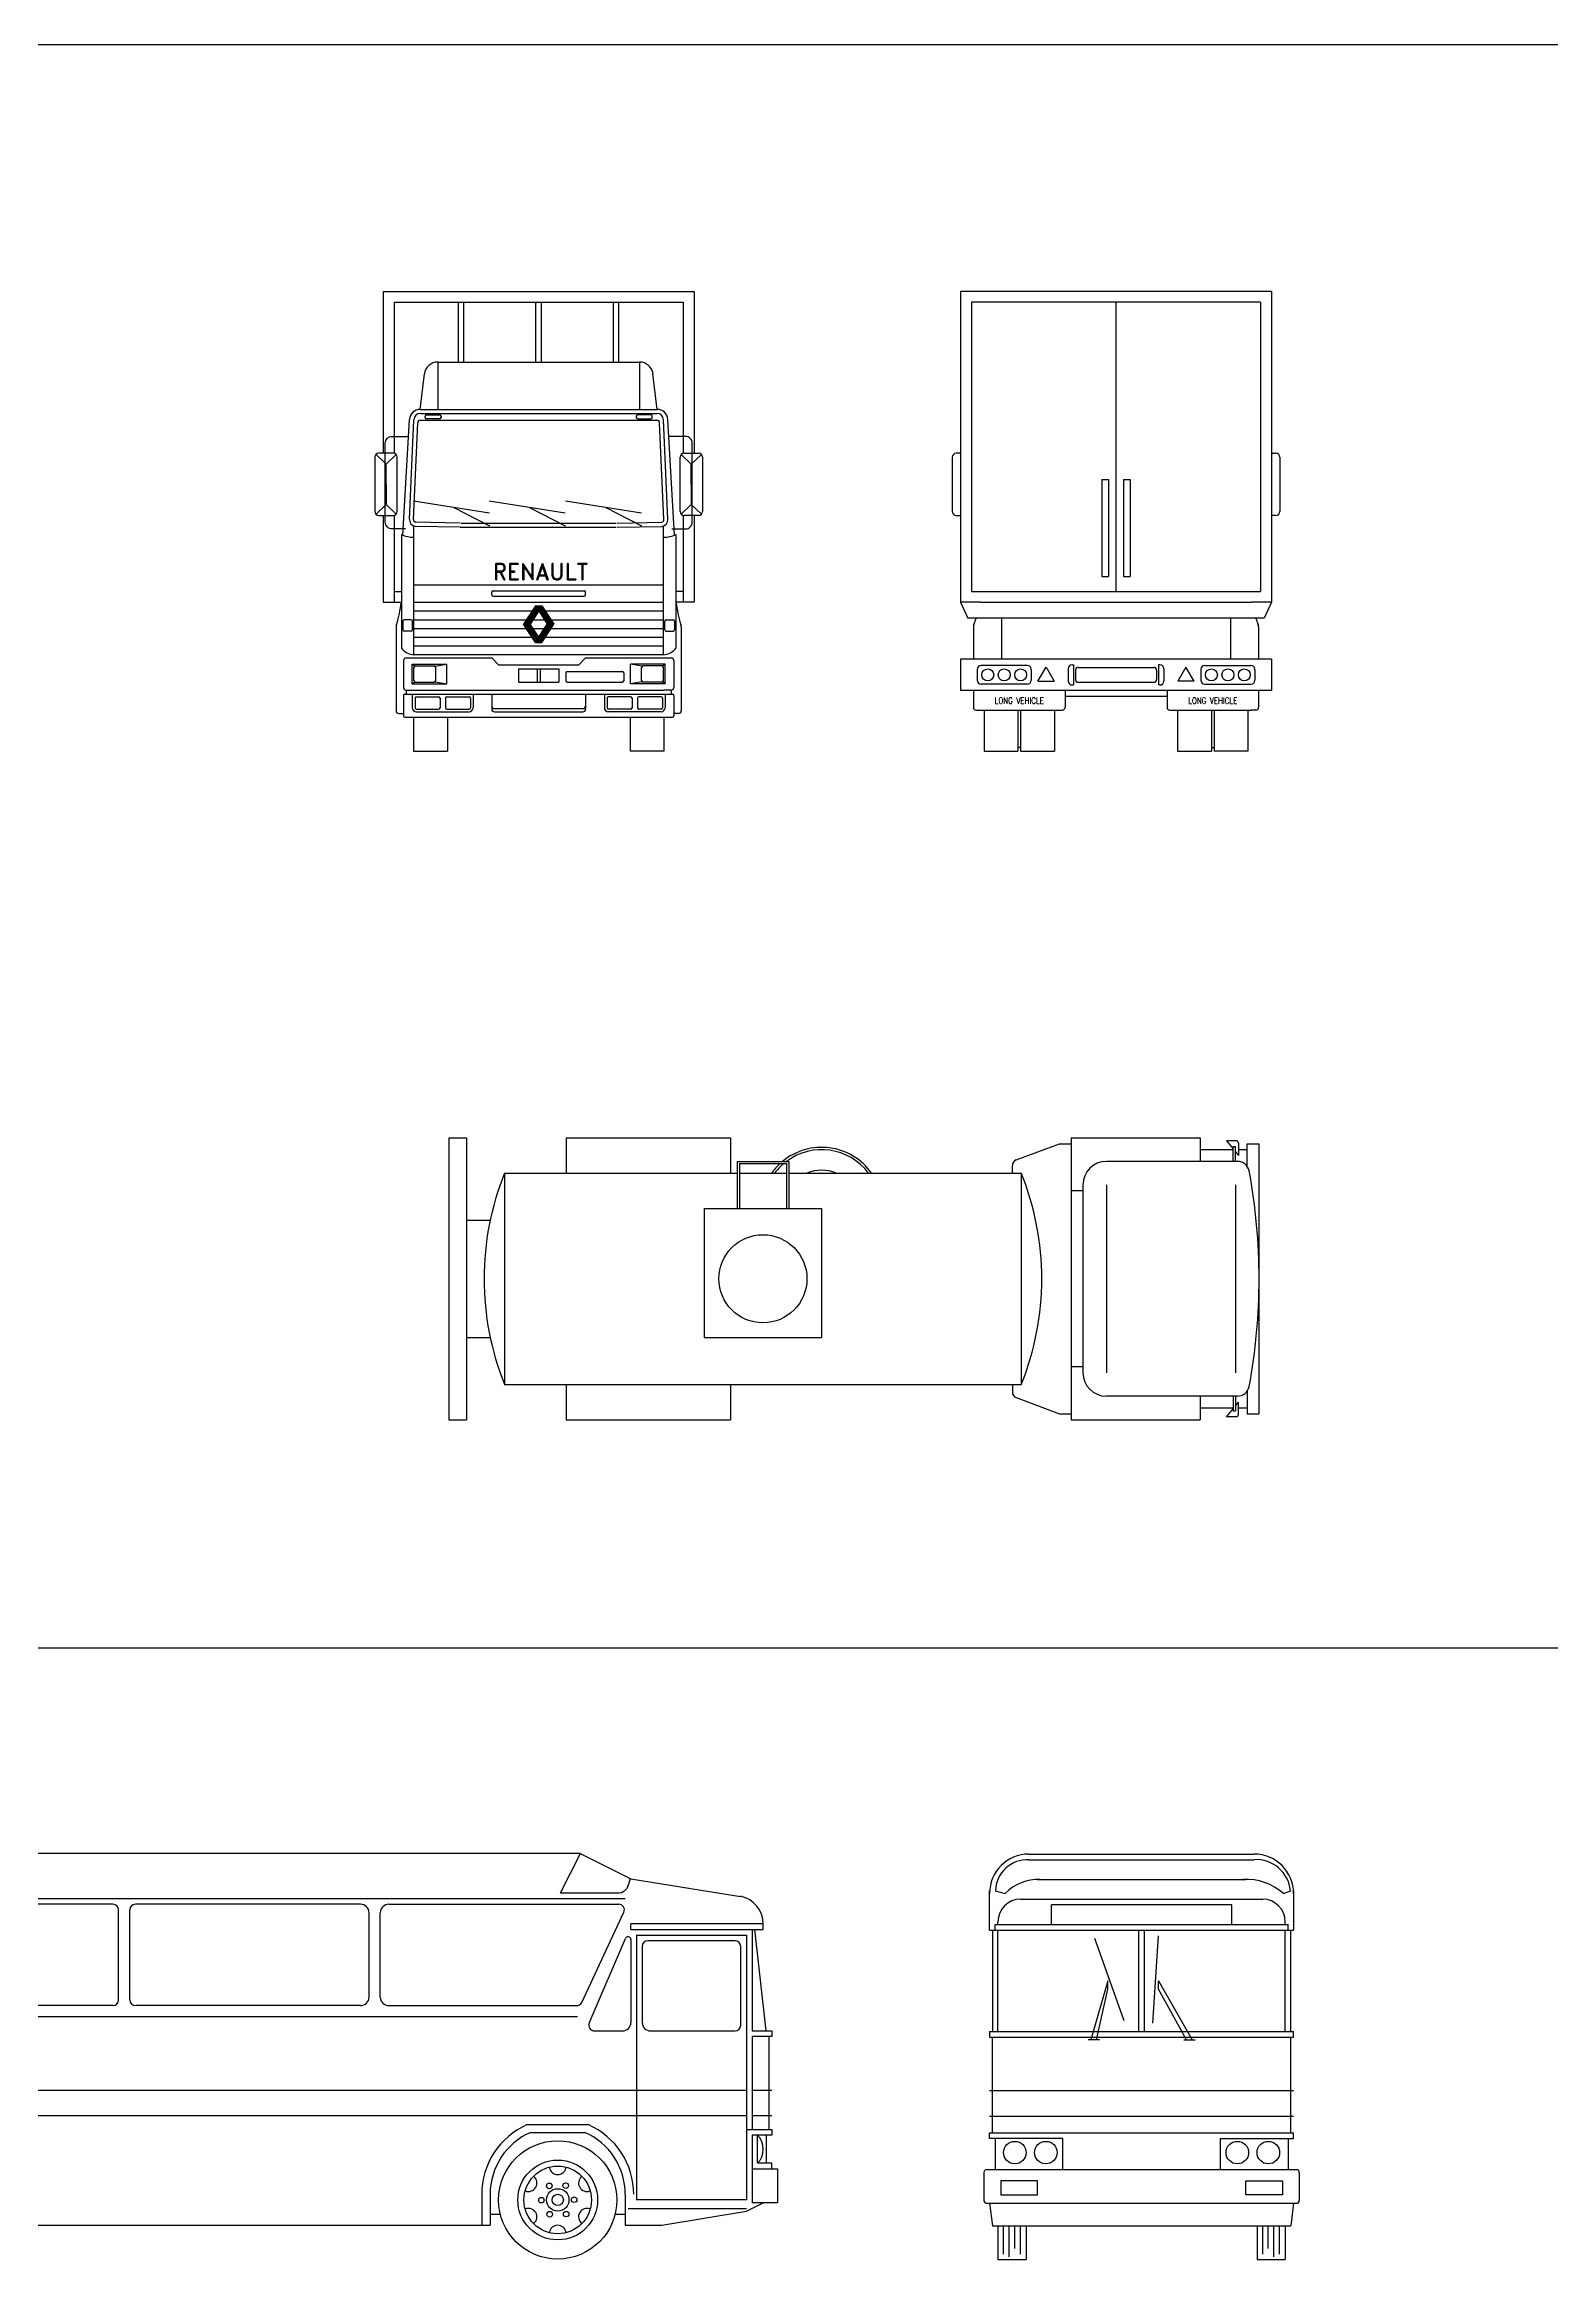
# Model space of a CAD drawing. Header units: millimetres. Extents: x 35403 to 155690, y 202798 to 276657.
# Drawn here: x 71570 to 84953, y 219072 to 238737 of the extents above; entities that cross this region are included whole.
import ezdxf
from ezdxf.enums import TextEntityAlignment as Align

# ---------------------------------------------------------------- set-up
doc = ezdxf.new("R2010")
doc.units = ezdxf.units.MM
doc.linetypes.add('0', pattern=[0])
doc.layers.add('www.cad-blocks.net', color=7, linetype='Continuous')
doc.styles.add('ROMAND', font='romand')

# ---------------------------------------------------------------- blocks, each defined once
blk = doc.blocks.new('A$C360E3052')
at = {"linetype": 'ByBlock'}
for p, q in [((400, 3600), (2400, 3600)), ((400, 3550), (2400, 3550)), ((475, 3375), (2325, 3375)), ((50, 2925), (50, 3275)), ((100, 3275), (189, 3250)), ((325, 3200), (2475, 3200)), ((2661, 3250), (2725, 3275)), ((2750, 3275), (2750, 2925)), ((50, 2925), (2750, 2925)), ((75, 2925), (75, 2025)), ((125, 2025), (125, 2925)), ((1375, 2025), (1375, 2925)), ((1425, 2025), (1425, 2925)), ((2675, 2025), (2675, 2925)), ((2725, 2025), (2725, 2925)), ((50, 2025), (50, 1975)), ((50, 2025), (2750, 2025)), ((75, 1125), (75, 1975)), ((2725, 1125), (2725, 1975)), ((2750, 1975), (2750, 2025)), ((50, 1075), (50, 1125)), ((50, 1125), (2750, 1125)), ((700, 1075), (50, 1075)), ((100, 1075), (100, 800)), ((700, 800), (700, 1075)), ((2100, 800), (2100, 1075)), ((2100, 1075), (2750, 1075)), ((2700, 1075), (2700, 800)), ((2750, 1075), (2750, 1125)), ((25, 800), (2775, 800)), ((0, 775), (0, 525)), ((2800, 775), (2800, 525)), ((25, 500), (2775, 500)), ((50, 500), (75, 300)), ((2750, 500), (2725, 300)), ((75, 300), (2725, 300)), ((125, 300), (125, 0)), ((375, 300), (375, 0)), ((2425, 300), (2425, 0)), ((2675, 300), (2675, 0))]:
    blk.add_line(p, q, dxfattribs=at)
for p, q in [((2200, 3150), (600, 3150)), ((600, 2975), (600, 3150)), ((2200, 2975), (2200, 3150)), ((100, 2925), (100, 2975)), ((100, 2975), (2700, 2975)), ((125, 2975), (125, 3000)), ((2675, 2975), (2675, 3000)), ((2700, 2925), (2700, 2975)), ((1244, 2120), (986, 2852)), ((1500, 2100), (1550, 2875)), ((1100, 2475), (950, 1950)), ((1000, 1950), (1100, 2400)), ((1100, 2400), (1100, 2475)), ((1550, 2400), (1550, 2475)), ((1550, 2475), (1850, 1950)), ((1800, 1950), (1550, 2400)), ((50, 1975), (2750, 1975)), ((1025, 1950), (925, 1950)), ((1775, 1950), (1875, 1950)), ((50, 1500), (2750, 1500)), ((50, 1275), (2750, 1275)), ((475, 700), (150, 700)), ((150, 700), (150, 575)), ((475, 575), (475, 700)), ((2325, 575), (2325, 700)), ((2325, 700), (2650, 700)), ((2650, 700), (2650, 575)), ((150, 575), (475, 575)), ((2650, 575), (2325, 575)), ((175, 50), (175, 300)), ((225, 25), (225, 300)), ((275, 100), (275, 300)), ((325, 50), (325, 300)), ((2475, 50), (2475, 300)), ((2525, 100), (2525, 300)), ((2575, 25), (2575, 300)), ((2625, 50), (2625, 300)), ((125, 0), (375, 0)), ((2425, 0), (2675, 0))]:
    blk.add_line(p, q)
for centre in [(275, 950), (550, 950), (2250, 950), (2525, 950)]:
    blk.add_circle(centre, 100, dxfattribs=at)
for centre, radius, start, end in [((400, 3250), 350, 90, 180), ((385, 3268), 282, 87.0413, 178.667), ((2400, 3250), 350, 0, 90), ((2418, 3246), 305, 5.462, 93.4371), ((479, 2976), 399, 87.0318, 136.7173), ((2325, 2863), 513, 49.0412, 92.7949), ((325, 3000), 200, 90, 180), ((2475, 3000), 200, 0, 90), ((25, 775), 25, 90, 180), ((2775, 775), 25, 0, 90), ((25, 525), 25, 180, 270), ((2775, 525), 25, 270, 0)]:
    blk.add_arc(centre, radius, start, end, dxfattribs=at)
blk = doc.blocks.new('A$C0E162393')
at = {"linetype": '0'}
for p, q in [((0, 2502), (156, 2502)), ((0, 2502), (0, 0)), ((156, 2502), (156, 0)), ((1042, 2502), (1042, 2189)), ((1042, 2502), (2502, 2502)), ((2502, 2502), (2502, 2189)), ((5038, 2306), (5421, 2450)), ((5421, 2450), (5525, 2450)), ((5525, 2502), (5525, 0)), ((5525, 2502), (6672, 2502)), ((6672, 2502), (6672, 2293)), ((6672, 2398), (6964, 2398)), ((6990, 2476), (6906, 2476)), ((6906, 2476), (6964, 2404)), ((6964, 2424), (6985, 2424)), ((6964, 2293), (6964, 2424)), ((6985, 2378), (6985, 2424)), ((6985, 2378), (7011, 2346)), ((6985, 2293), (6985, 2378)), ((7011, 2455), (7011, 2346)), ((7011, 2398), (7089, 2398)), ((7089, 2450), (7193, 2450)), ((7089, 2241), (7089, 2450)), ((7193, 2450), (7193, 52)), ((495, 2189), (495, 313)), ((495, 2189), (2559, 2189)), ((2559, 2293), (2559, 1876)), ((2559, 2293), (2963, 2293)), ((2580, 2273), (2580, 1876)), ((2580, 2273), (2939, 2273)), ((2580, 2189), (2893, 2189)), ((2893, 2189), (2997, 2189)), ((2939, 2273), (2971, 2273)), ((2963, 2293), (2997, 2293)), ((2971, 2273), (2997, 2273)), ((2997, 2293), (3018, 2293)), ((2997, 2273), (2997, 1876)), ((3018, 2293), (3018, 1876)), ((3018, 2189), (3180, 2189)), ((3180, 2189), (3440, 2189)), ((3440, 2189), (3727, 2189)), ((3727, 2189), (5082, 2189)), ((5004, 2189), (5004, 2257)), ((5082, 2189), (5082, 313)), ((7003, 2293), (5838, 2293)), ((5629, 2033), (5525, 2033)), ((5629, 2085), (5629, 417)), ((5838, 2085), (5838, 417)), ((6985, 2085), (6985, 417)), ((156, 1772), (368, 1772)), ((2267, 1876), (2267, 730)), ((2267, 1876), (3310, 1876)), ((3310, 1876), (3310, 730)), ((156, 730), (368, 730)), ((2267, 730), (3310, 730)), ((5629, 469), (5525, 469)), ((495, 313), (1042, 313)), ((1042, 313), (1042, 0)), ((1042, 313), (2502, 313)), ((2502, 313), (2502, 0)), ((2502, 313), (5082, 313)), ((5004, 313), (5004, 245)), ((6672, 208), (5838, 208)), ((6672, 208), (6672, 0)), ((7003, 208), (6672, 208)), ((6964, 208), (6964, 78)), ((6985, 208), (6985, 124)), ((7089, 261), (7089, 52)), ((0, 0), (156, 0)), ((1042, 0), (2502, 0)), ((5038, 196), (5421, 52)), ((5421, 52), (5525, 52)), ((5525, 0), (6672, 0)), ((6672, 104), (6964, 104)), ((6906, 26), (6964, 98)), ((6990, 26), (6906, 26)), ((6964, 78), (6985, 78)), ((6985, 124), (7011, 156)), ((6985, 124), (6985, 78)), ((7011, 47), (7011, 156)), ((7011, 104), (7089, 104)), ((7089, 52), (7193, 52))]:
    blk.add_line(p, q, dxfattribs=at)
blk.add_circle((2789, 1251), 391, dxfattribs=at)
for centre, radius, start, end in [((3310, 1876), 542, 35.218, 129.744), ((3310, 1876), 521, 36.87, 126.87), ((6990, 2455), 20.8, 0, 90), ((2817, 1251), 2504, 157.993, 202.0071), ((3310, 1876), 542, 133.075, 144.782), ((3310, 1876), 521, 130.536, 143.13), ((3310, 1876), 339, 67.38, 112.62), ((5056, 2257), 52.1, 110.556, 180), ((2761, 1251), 2504, 337.993, 22.007), ((5838, 2085), 208, 90, 180), ((7003, 2189), 104, 10.476, 90), ((1929, 1251), 5265, 349.524, 10.476), ((5838, 417), 208, 180, 270), ((5056, 245), 52.1, 180, 249.444), ((7003, 313), 104, 270, 349.524), ((6990, 47), 20.8, 270, 0)]:
    blk.add_arc(centre, radius, start, end, dxfattribs=at)
blk = doc.blocks.new('A$C322A123B')
at = {"linetype": 'ByBlock'}
for p, q in [((11950, 3600), (1025, 3600)), ((11776, 3250), (11952, 3600)), ((11950, 3600), (12400, 3375)), ((275, 3275), (200, 3350)), ((12379, 3323), (12395, 3378)), ((12400, 3375), (13374, 3220)), ((75, 2200), (275, 3275)), ((394, 3207), (275, 3275)), ((3050, 3150), (1153, 3150)), ((5542, 3150), (3250, 3150)), ((7800, 3150), (6103, 3150)), ((10000, 3150), (8000, 3150)), ((10250, 3150), (12292, 3150)), ((11776, 3250), (12283, 3250)), ((733, 2321), (1107, 3121)), ((3100, 2300), (3100, 3100)), ((3200, 2300), (3200, 3100)), ((5213, 2279), (5588, 3079)), ((5683, 2321), (6057, 3121)), ((7850, 2300), (7850, 3100)), ((7950, 2300), (7950, 3100)), ((10075, 2325), (10075, 3075)), ((10175, 2325), (10175, 3075)), ((11963, 2279), (12338, 3079)), ((13575, 2925), (13575, 2975)), ((312, 2383), (516, 2820)), ((12030, 2095), (12352, 2845)), ((12400, 2925), (13575, 2925)), ((12400, 2836), (12400, 2100)), ((12500, 2775), (12500, 2100)), ((13325, 2825), (12550, 2825)), ((13375, 2075), (13375, 2775)), ((13475, 2925), (13475, 2025)), ((13600, 2025), (13500, 2925)), ((75, 2200), (75, 800)), ((100, 2325), (221, 2325)), ((3050, 2250), (779, 2250)), ((5168, 2250), (3250, 2250)), ((7800, 2250), (5729, 2250)), ((10000, 2250), (8000, 2250)), ((10250, 2250), (11918, 2250)), ((12076, 2025), (12325, 2025)), ((12575, 2025), (13325, 2025)), ((13475, 2025), (13650, 2025)), ((13625, 1975), (13625, 1150)), ((13650, 2025), (13650, 1975)), ((2260, 1125), (2740, 1125)), ((2867, 1050), (3233, 1050)), ((3360, 1125), (3840, 1125)), ((11510, 1125), (11990, 1125)), ((13425, 1150), (13650, 1150)), ((13650, 1100), (13475, 1100)), ((13475, 1100), (13475, 500)), ((13600, 1100), (13600, 850)), ((13650, 1150), (13650, 1100)), ((0, 500), (0, 800)), ((0, 800), (650, 800)), ((650, 800), (750, 650)), ((13475, 800), (13650, 800)), ((13650, 850), (13525, 850)), ((13650, 800), (13650, 850)), ((13650, 800), (13700, 800)), ((13700, 800), (13700, 500)), ((750, 650), (650, 500)), ((650, 500), (0, 500)), ((650, 500), (1900, 300)), ((1900, 575), (1900, 300)), ((4200, 575), (4200, 300)), ((11150, 575), (11150, 300)), ((12350, 575), (12350, 300)), ((12675, 300), (13425, 425)), ((13425, 425), (13575, 500)), ((13700, 500), (13475, 500)), ((4200, 300), (11150, 300)), ((12350, 300), (12675, 300))]:
    blk.add_line(p, q, dxfattribs=at)
for p, q in [((475, 3200), (12350, 3200)), ((13575, 2975), (12400, 2975)), ((12400, 2925), (12400, 2975)), ((12450, 2875), (13425, 2875)), ((12450, 2875), (12450, 525)), ((13425, 2875), (13425, 525)), ((11925, 2150), (75, 2150)), ((13650, 1975), (13475, 1975)), ((13475, 1975), (13475, 1150)), ((75, 1500), (13425, 1500)), ((13475, 1500), (13650, 1500)), ((75, 1275), (13425, 1275)), ((150, 1212), (150, 1150)), ((2230, 1194), (2755, 1194)), ((2900, 1125), (2755, 1194)), ((3200, 1125), (3345, 1194)), ((3345, 1194), (3870, 1194)), ((11480, 1194), (12020, 1194)), ((13475, 1275), (13650, 1275)), ((150, 1050), (150, 925)), ((2900, 1125), (3200, 1125)), ((13525, 850), (13525, 1100)), ((750, 650), (1825, 650)), ((1825, 575), (1825, 325)), ((1900, 400), (1990, 400)), ((3010, 400), (3090, 400)), ((4110, 400), (4200, 400)), ((4275, 575), (4275, 300)), ((11075, 575), (11075, 300)), ((11150, 400), (11240, 400)), ((12260, 400), (12350, 400)), ((12375, 450), (13425, 450)), ((13425, 525), (12450, 525))]:
    blk.add_line(p, q)
for centre, radius in [((2500, 525), 525), ((3600, 525), 525), ((11750, 525), 525), ((2500, 525), 354), ((3600, 525), 354), ((11750, 525), 354), ((2500, 525), 100), ((3600, 525), 100), ((11750, 525), 100)]:
    blk.add_circle(centre, radius, dxfattribs=at)
for centre, radius in [((2500, 525), 300), ((3600, 525), 300), ((11750, 525), 300), ((2425, 650), 25), ((2571, 652), 25), ((3525, 650), 25), ((3671, 652), 25), ((11675, 650), 25), ((11821, 652), 25), ((2354, 523), 25), ((2429, 398), 25), ((2500, 525), 50), ((2575, 400), 25), ((2646, 527), 25), ((3454, 523), 25), ((3529, 398), 25), ((3600, 525), 50), ((3675, 400), 25), ((3746, 527), 25), ((11604, 523), 25), ((11679, 398), 25), ((11750, 525), 50), ((11825, 400), 25), ((11896, 527), 25)]:
    blk.add_circle(centre, radius)
for centre, radius, start, end in [((1007, 2174), 1426, 89.266, 124.4508), ((245, 2947), 300, 334.9353, 60.2551), ((1153, 3100), 50, 90, 154.9353), ((3050, 3100), 50, 0, 90), ((3250, 3100), 50, 90, 180), ((5542, 3100), 50, 334.9353, 90), ((6103, 3100), 50, 90, 154.9353), ((7800, 3100), 50, 0, 90), ((8000, 3100), 50, 90, 180), ((10000, 3075), 75, 0, 90), ((10250, 3075), 75, 90, 180), ((12283, 3350), 100, 270, 344.3678), ((12292, 3100), 50, 334.9353, 90), ((13325, 2975), 250, 0, 78.6901), ((12375, 2836), 25, 0, 159.7343), ((12550, 2775), 50, 90, 180), ((13325, 2775), 50, 0, 90), ((221, 2425), 100, 270, 334.9353), ((779, 2300), 50, 154.9353, 270), ((3050, 2300), 50, 270, 0), ((3250, 2300), 50, 180, 270), ((5168, 2300), 50, 270, 334.9353), ((5729, 2300), 50, 154.9353, 270), ((7800, 2300), 50, 270, 0), ((8000, 2300), 50, 180, 270), ((10000, 2325), 75, 270, 0), ((10250, 2325), 75, 180, 270), ((11918, 2300), 50, 270, 334.9353), ((12076, 2075), 50, 156.7859, 270), ((12325, 2100), 75, 270, 0), ((12575, 2100), 75, 180, 270), ((13325, 2075), 50, 270, 0), ((2500, 575), 600, 113.5565, 180), ((2500, 575), 600, 52.3415, 66.4435), ((3600, 575), 600, 113.5565, 127.6585), ((3600, 575), 600, 0, 66.4435), ((11750, 575), 600, 113.5565, 180), ((11750, 575), 600, 0, 66.4435)]:
    blk.add_arc(centre, radius, start, end, dxfattribs=at)
for centre, radius, start, end in [((113, 1181), 50.4, 299.7449, 60.2551), ((2500, 575), 675, 113.5565, 180), ((3600, 575), 675, 0, 66.4435), ((11750, 575), 675, 113.5565, 180), ((11750, 575), 675, 0, 66.4435), ((75, 987), 101, 299.7449, 60.2551), ((13394, 975), 181, 316.3972, 43.6028), ((2500, 825), 75, 189.5941, 350.4059), ((3600, 825), 75, 189.5941, 350.4059), ((11750, 825), 75, 189.5941, 350.4059), ((2240, 675), 75, 249.5941, 50.4059), ((2760, 675), 75, 129.5941, 290.4059), ((3340, 675), 75, 249.5941, 50.4059), ((3860, 675), 75, 129.5941, 290.4059), ((11490, 675), 75, 249.5941, 50.4059), ((12010, 675), 75, 129.5941, 290.4059), ((2240, 375), 75, 309.5941, 110.4059), ((2760, 375), 75, 69.5941, 230.4059), ((3340, 375), 75, 309.5941, 110.4059), ((3860, 375), 75, 69.5941, 230.4059), ((11490, 375), 75, 309.5941, 110.4059), ((12010, 375), 75, 69.5941, 230.4059), ((2500, 225), 75, 9.5941, 170.4059), ((3600, 225), 75, 9.5941, 170.4059), ((11750, 225), 75, 9.5941, 170.4059)]:
    blk.add_arc(centre, radius, start, end)
blk = doc.blocks.new('A$C62956DA0')
for p, q in [((2835, 4080), (75, 4080)), ((75, 4080), (75, 2643)), ((2739, 3984), (171, 3984)), ((171, 3984), (171, 1416)), ((1455, 1416), (1455, 3984)), ((2739, 3984), (2739, 1416)), ((2835, 4080), (2835, 2643)), ((0, 2607), (0, 2127)), ((75, 2643), (36, 2643)), ((75, 2643), (75, 2091)), ((2835, 2643), (2835, 2091)), ((2835, 2643), (2874, 2643)), ((2910, 2607), (2910, 2127)), ((1330, 2411), (1330, 1549)), ((1330, 2411), (1388, 2411)), ((1388, 2411), (1388, 1549)), ((1522, 2411), (1522, 1549)), ((1522, 2411), (1580, 2411)), ((1580, 2411), (1580, 1549)), ((36, 2091), (75, 2091)), ((75, 2091), (75, 1320)), ((2835, 2091), (2835, 1320)), ((2874, 2091), (2835, 2091)), ((171, 1416), (2739, 1416)), ((1330, 1549), (1388, 1549)), ((1522, 1549), (1580, 1549)), ((255, 1320), (75, 1320)), ((75, 1320), (139, 1178)), ((255, 1320), (2655, 1320)), ((2835, 1320), (2655, 1320)), ((2835, 1320), (2771, 1178)), ((213, 1178), (139, 1178)), ((189, 1102), (189, 816)), ((2697, 1178), (213, 1178)), ((439, 1178), (439, 816)), ((2471, 1178), (2471, 816)), ((2771, 1178), (2697, 1178)), ((2721, 1102), (2721, 816)), ((75, 816), (75, 536)), ((189, 816), (75, 816)), ((2721, 816), (189, 816)), ((2835, 816), (2721, 816)), ((2835, 816), (2835, 536)), ((222, 724), (222, 628)), ((666, 760), (258, 760)), ((666, 592), (258, 592)), ((702, 724), (702, 628)), ((762, 619), (834, 743)), ((762, 619), (906, 619)), ((834, 743), (906, 619)), ((1030, 730), (1030, 622)), ((1066, 766), (1078, 766)), ((1078, 766), (1078, 586)), ((1095, 718), (1095, 634)), ((1119, 742), (1791, 742)), ((1119, 610), (1791, 610)), ((1815, 718), (1815, 634)), ((1832, 766), (1832, 586)), ((1844, 766), (1832, 766)), ((1880, 730), (1880, 622)), ((2076, 743), (2004, 619)), ((2148, 619), (2004, 619)), ((2148, 619), (2076, 743)), ((2208, 724), (2208, 628)), ((2244, 760), (2652, 760)), ((2244, 592), (2652, 592)), ((2688, 724), (2688, 628)), ((189, 536), (75, 536)), ((2721, 536), (189, 536)), ((189, 536), (189, 388)), ((1003, 536), (1003, 388)), ((1908, 483), (1003, 483)), ((1066, 586), (1078, 586)), ((1844, 586), (1832, 586)), ((1908, 536), (1908, 388)), ((2835, 536), (2721, 536)), ((2721, 536), (2721, 388)), ((213, 364), (255, 364)), ((255, 364), (344, 364)), ((284, 364), (284, 0)), ((344, 364), (979, 364)), ((584, 364), (584, 30)), ((608, 364), (608, 30)), ((908, 364), (908, 0)), ((1932, 364), (2566, 364)), ((2002, 364), (2002, 0)), ((2302, 364), (2302, 30)), ((2326, 364), (2326, 30)), ((2566, 364), (2655, 364)), ((2626, 364), (2626, 0)), ((2697, 364), (2655, 364)), ((284, 0), (584, 0)), ((608, 30), (584, 30)), ((584, 30), (584, 0)), ((608, 30), (608, 0)), ((608, 0), (908, 0)), ((2002, 0), (2302, 0)), ((2302, 30), (2326, 30)), ((2302, 30), (2302, 0)), ((2326, 30), (2326, 0)), ((2626, 0), (2326, 0))]:
    blk.add_line(p, q)
for centre in [(316, 676), (462, 676), (608, 676), (2302, 676), (2448, 676), (2594, 676)]:
    blk.add_circle(centre, 52.9)
for centre, radius, start, end in [((36, 2607), 36, 90, 180), ((2874, 2607), 36, 0, 90), ((36, 2127), 36, 180, 270), ((2874, 2127), 36, 270, 0), ((249, 1102), 60, 158.8856, 180), ((-1286, 1695), 1586, 338.8856, 340.982), ((4196, 1695), 1586, 199.018, 201.1144), ((2661, 1102), 60, 0, 21.1144), ((258, 724), 36, 90, 180), ((258, 628), 36, 180, 270), ((666, 724), 36, 0, 90), ((666, 628), 36, 270, 0), ((1066, 730), 36, 90, 180), ((1066, 622), 36, 180, 270), ((1119, 718), 24, 90, 180), ((1119, 634), 24, 180, 270), ((1791, 718), 24, 0, 90), ((1791, 634), 24, 270, 0), ((1844, 730), 36, 0, 90), ((1844, 622), 36, 270, 0), ((2244, 724), 36, 90, 180), ((2244, 628), 36, 180, 270), ((2652, 724), 36, 0, 90), ((2652, 628), 36, 270, 0), ((213, 388), 24, 180, 270), ((979, 388), 24, 270, 0), ((1932, 388), 24, 180, 270), ((2697, 388), 24, 270, 0)]:
    blk.add_arc(centre, radius, start, end)
at = {"style": 'ROMAND', "width": 0.85}
for p in [(596, 447), (2314, 447)]:
    blk.add_text('LONG VEHICLE', height=54, dxfattribs=at).set_placement(p, align=Align.MIDDLE)
blk = doc.blocks.new('A$C57F77798')
for p, q in [((75, 4080), (75, 2643)), ((75, 4080), (2835, 4080)), ((171, 3984), (171, 2642)), ((171, 3984), (2739, 3984)), ((743, 3453), (743, 3984)), ((791, 3453), (791, 3984)), ((1431, 3453), (1431, 3984)), ((1479, 3453), (1479, 3984)), ((2119, 3453), (2119, 3984)), ((2167, 3453), (2167, 3984)), ((2739, 3984), (2739, 2642)), ((2835, 4080), (2835, 2643)), ((403, 3033), (440, 3347)), ((559, 3453), (559, 3033)), ((559, 3453), (2351, 3453)), ((2351, 3453), (2351, 3033)), ((2507, 3033), (2470, 3347)), ((403, 3033), (2507, 3033)), ((406, 2997), (2504, 2997)), ((447, 2961), (447, 2972)), ((459, 2984), (576, 2984)), ((588, 2972), (588, 2961)), ((2322, 2972), (2322, 2961)), ((2451, 2984), (2334, 2984)), ((2463, 2961), (2463, 2972)), ((249, 1915), (307, 2942)), ((307, 2057), (346, 2940)), ((343, 2056), (381, 2914)), ((405, 2937), (2505, 2937)), ((576, 2949), (459, 2949)), ((2334, 2949), (2451, 2949)), ((2567, 2056), (2529, 2914)), ((2603, 2057), (2564, 2940)), ((2661, 1915), (2603, 2942)), ((0, 2607), (0, 2127)), ((11, 2632), (100, 2547)), ((75, 2643), (36, 2643)), ((163, 2643), (75, 2643)), ((100, 2547), (189, 2632)), ((199, 2127), (199, 2607)), ((2711, 2127), (2711, 2607)), ((2810, 2547), (2721, 2632)), ((2747, 2643), (2835, 2643)), ((2900, 2632), (2810, 2547)), ((2835, 2643), (2874, 2643)), ((2910, 2607), (2910, 2127)), ((100, 2367), (100, 2547)), ((100, 2367), (100, 2187)), ((2810, 2367), (2810, 2547)), ((2810, 2367), (2810, 2187)), ((11, 2101), (100, 2187)), ((100, 2187), (189, 2101)), ((344, 2220), (1018, 2113)), ((1015, 2220), (1690, 2113)), ((1693, 2220), (2367, 2113)), ((2810, 2187), (2721, 2101)), ((2900, 2101), (2810, 2187)), ((36, 2091), (75, 2091)), ((75, 2091), (75, 1320)), ((75, 2091), (163, 2091)), ((171, 2092), (171, 1320)), ((348, 856), (348, 1997)), ((758, 1986), (358, 1994)), ((758, 2022), (362, 2030)), ((703, 2163), (1018, 2000)), ((766, 2022), (2144, 2022)), ((766, 1986), (2144, 1986)), ((1374, 2163), (1690, 2000)), ((2051, 2163), (2367, 2000)), ((2152, 2022), (2548, 2030)), ((2152, 1986), (2552, 1994)), ((2562, 856), (2562, 1997)), ((2739, 2092), (2739, 1320)), ((2835, 2091), (2747, 2091)), ((2835, 2091), (2835, 1320)), ((2874, 2091), (2835, 2091)), ((236, 1921), (236, 914)), ((2674, 1921), (2674, 914)), ((171, 1416), (236, 1416)), ((348, 1475), (2562, 1475)), ((1038, 1386), (1038, 1409)), ((1050, 1421), (1860, 1421)), ((1872, 1386), (1872, 1409)), ((2739, 1416), (2674, 1416)), ((75, 1320), (236, 1320)), ((348, 1320), (2562, 1320)), ((348, 1243), (1398, 1243)), ((1050, 1374), (1860, 1374)), ((1428, 1289), (1321, 1126)), ((1443, 1289), (1336, 1126)), ((1457, 1289), (1350, 1126)), ((1471, 1289), (1364, 1126)), ((1484, 1286), (1379, 1126)), ((1428, 1289), (1482, 1289)), ((1455, 1243), (1531, 1126)), ((1462, 1254), (1546, 1126)), ((1469, 1264), (1560, 1126)), ((1477, 1275), (1574, 1126)), ((1482, 1289), (1589, 1126)), ((1512, 1243), (2562, 1243)), ((2835, 1320), (2674, 1320)), ((189, 1102), (189, 357)), ((248, 1153), (248, 1077)), ((324, 1165), (260, 1165)), ((324, 1065), (260, 1065)), ((336, 1077), (336, 1153)), ((348, 1165), (1347, 1165)), ((348, 1088), (1347, 1088)), ((348, 1010), (1398, 1010)), ((1428, 964), (1321, 1126)), ((1379, 1126), (1321, 1126)), ((1433, 978), (1336, 1126)), ((1441, 989), (1350, 1126)), ((1448, 999), (1364, 1126)), ((1455, 1010), (1379, 1126)), ((1404, 1165), (1506, 1165)), ((1404, 1088), (1506, 1088)), ((1426, 967), (1531, 1126)), ((1439, 964), (1546, 1126)), ((1453, 964), (1560, 1126)), ((1467, 964), (1574, 1126)), ((1482, 964), (1589, 1126)), ((1512, 1010), (2562, 1010)), ((1531, 1126), (1589, 1126)), ((1563, 1165), (2562, 1165)), ((1563, 1088), (2562, 1088)), ((2574, 1077), (2574, 1153)), ((2586, 1165), (2650, 1165)), ((2586, 1065), (2650, 1065)), ((2662, 1153), (2662, 1077)), ((2721, 1102), (2721, 357)), ((255, 802), (255, 601)), ((279, 826), (1038, 826)), ((348, 933), (2562, 933)), ((348, 856), (2562, 856)), ((1038, 826), (1098, 766)), ((1428, 964), (1482, 964)), ((1812, 766), (1872, 826)), ((1872, 826), (2631, 826)), ((2655, 802), (2655, 601)), ((255, 601), (255, 564)), ((333, 596), (333, 770)), ((333, 770), (640, 770)), ((333, 770), (354, 753)), ((333, 596), (354, 613)), ((333, 596), (640, 596)), ((347, 626), (347, 741)), ((362, 755), (527, 755)), ((362, 611), (527, 611)), ((535, 753), (640, 770)), ((535, 613), (640, 596)), ((542, 626), (542, 741)), ((640, 596), (640, 770)), ((1098, 766), (1812, 766)), ((1275, 730), (1275, 610)), ((1275, 730), (1635, 730)), ((1275, 610), (1635, 610)), ((1443, 730), (1443, 610)), ((1467, 730), (1467, 610)), ((1635, 730), (1635, 610)), ((1695, 694), (1695, 622)), ((1707, 706), (2198, 706)), ((1707, 610), (2198, 610)), ((2210, 694), (2210, 622)), ((2270, 596), (2270, 770)), ((2375, 753), (2270, 770)), ((2578, 770), (2270, 770)), ((2375, 613), (2270, 596)), ((2578, 596), (2270, 596)), ((2368, 626), (2368, 741)), ((2548, 755), (2383, 755)), ((2548, 611), (2383, 611)), ((2578, 770), (2556, 753)), ((2578, 596), (2556, 613)), ((2563, 626), (2563, 741)), ((2578, 596), (2578, 770)), ((2655, 601), (2655, 564)), ((255, 492), (255, 312)), ((267, 504), (2643, 504)), ((279, 540), (344, 540)), ((279, 540), (279, 504)), ((333, 504), (333, 384)), ((344, 540), (2566, 540)), ((357, 468), (357, 384)), ((369, 480), (567, 480)), ((579, 468), (579, 384)), ((627, 468), (627, 384)), ((639, 480), (837, 480)), ((849, 468), (849, 384)), ((873, 504), (873, 384)), ((1038, 504), (1038, 372)), ((1872, 504), (1872, 372)), ((2038, 504), (2038, 384)), ((2062, 468), (2062, 384)), ((2272, 480), (2074, 480)), ((2284, 468), (2284, 384)), ((2332, 468), (2332, 384)), ((2542, 480), (2344, 480)), ((2554, 468), (2554, 384)), ((2631, 540), (2566, 540)), ((2578, 504), (2578, 384)), ((2631, 540), (2631, 504)), ((2655, 492), (2655, 312)), ((213, 333), (255, 333)), ((267, 300), (2643, 300)), ((344, 300), (344, 0)), ((369, 372), (567, 372)), ((369, 348), (837, 348)), ((639, 372), (837, 372)), ((644, 300), (644, 0)), ((1062, 376), (1848, 376)), ((1062, 348), (1848, 348)), ((2272, 372), (2074, 372)), ((2542, 348), (2074, 348)), ((2266, 300), (2266, 0)), ((2542, 372), (2344, 372)), ((2566, 300), (2566, 0)), ((2697, 333), (2655, 333)), ((344, 0), (644, 0)), ((2566, 0), (2266, 0))]:
    blk.add_line(p, q)
for points in [[(274, 1972), (153, 1972, -0.414214), (93, 2032), (93, 2733, -0.414214), (153, 2793), (299, 2793)], [(2636, 1972), (2758, 1972, 0.414214), (2818, 2032), (2818, 2733, 0.414214), (2758, 2793), (2611, 2793)]]:
    blk.add_lwpolyline(points, format="xyb")
at = {"const_width": 6}
for points in [[(1015, 2000, 1), (1021, 2000, 1)], [(1687, 2000, 1), (1693, 2000, 1)], [(2364, 2000, 1), (2370, 2000, 1)]]:
    blk.add_lwpolyline(points, format="xyb", close=True, dxfattribs=at)
for centre, radius, start, end in [((559, 3333), 120, 90, 173.2587), ((2351, 3333), 120, 6.7413, 90), ((403, 2937), 96, 90, 176.665), ((406, 2937), 60, 90, 176.665), ((459, 2972), 12, 90, 180), ((459, 2961), 12, 180, 270), ((576, 2972), 12, 0, 90), ((576, 2961), 12, 270, 0), ((2334, 2972), 12, 90, 180), ((2334, 2961), 12, 180, 270), ((2451, 2972), 12, 0, 90), ((2451, 2961), 12, 270, 0), ((2504, 2937), 60, 3.335, 90), ((2507, 2937), 96, 3.335, 90), ((405, 2913), 24, 90, 177.4503), ((2505, 2913), 24, 2.5497, 90), ((36, 2607), 36, 90, 180), ((163, 2607), 36, 0, 90), ((2747, 2607), 36, 90, 180), ((2874, 2607), 36, 0, 90), ((36, 2127), 36, 180, 270), ((163, 2127), 36, 270, 0), ((367, 2054), 60, 176.665, 262.0041), ((367, 2054), 24, 176.665, 258.0196), ((766, 2046), 60, 262.0041, 270), ((2543, 2054), 24, 281.9804, 3.335), ((2543, 2054), 60, 277.9959, 3.335), ((2747, 2127), 36, 180, 270), ((2874, 2127), 36, 270, 0), ((331, 2110), 211, 243.2312, 274.3951), ((2579, 2110), 211, 265.6049, 296.7688), ((1050, 1409), 12, 90, 180), ((1050, 1386), 12, 180, 270), ((1860, 1409), 12, 0, 90), ((1860, 1386), 12, 270, 0), ((-1260, 1543), 1513, 343.9054, 351.5217), ((4170, 1543), 1513, 188.4783, 196.0946), ((249, 1102), 60, 158.8856, 180), ((260, 1153), 12, 90, 180), ((260, 1077), 12, 180, 270), ((324, 1153), 12, 0, 90), ((324, 1077), 12, 270, 0), ((2586, 1153), 12, 90, 180), ((2586, 1077), 12, 180, 270), ((2650, 1153), 12, 0, 90), ((2650, 1077), 12, 270, 0), ((2661, 1102), 60, 0, 21.1144), ((354, 1003), 148, 217.1944, 267.5452), ((279, 802), 24, 90, 180), ((2556, 1003), 148, 272.4548, 322.8056), ((2631, 802), 24, 0, 90), ((362, 741), 14.6, 90, 180), ((362, 626), 14.6, 180, 270), ((527, 741), 14.6, 0, 90), ((527, 626), 14.6, 270, 0), ((1707, 694), 12, 90, 180), ((1707, 622), 12, 180, 270), ((2198, 694), 12, 0, 90), ((2198, 622), 12, 270, 0), ((2383, 741), 14.6, 90, 180), ((2383, 626), 14.6, 180, 270), ((2548, 741), 14.6, 0, 90), ((2548, 626), 14.6, 270, 0), ((279, 564), 24, 180, 270), ((267, 492), 12, 90, 180), ((369, 468), 12, 90, 180), ((567, 468), 12, 0, 90), ((639, 468), 12, 90, 180), ((837, 468), 12, 0, 90), ((1062, 400), 24, 180, 270), ((1848, 400), 24, 270, 0), ((2074, 468), 12, 90, 180), ((2272, 468), 12, 0, 90), ((2344, 468), 12, 90, 180), ((2542, 468), 12, 0, 90), ((2631, 564), 24, 270, 0), ((2643, 492), 12, 0, 90), ((213, 357), 24, 180, 270), ((267, 312), 12, 180, 270), ((369, 384), 36, 180, 270), ((369, 384), 12, 180, 270), ((567, 384), 12, 270, 0), ((639, 384), 12, 180, 270), ((837, 384), 12, 270, 0), ((837, 384), 36, 270, 0), ((1062, 372), 24, 180, 270), ((1848, 372), 24, 270, 0), ((2074, 384), 36, 180, 270), ((2074, 384), 12, 180, 270), ((2272, 384), 12, 270, 0), ((2344, 384), 12, 180, 270), ((2542, 384), 36, 270, 0), ((2542, 384), 12, 270, 0), ((2643, 312), 12, 270, 0), ((2697, 357), 24, 270, 0)]:
    blk.add_arc(centre, radius, start, end)
at = {"style": 'ROMAND'}
blk.add_text('RENAULT', height=144, dxfattribs=at).set_placement((1473, 1520), align=Align.CENTER)
blk = doc.blocks.new('FORMAT')
at = {"layer": 'www.cad-blocks.net', "color": 155, "true_color": 0x546d8e}
for p, q in [((39877, 238737), (155690, 238737)), ((39877, 224502), (155690, 224502))]:
    blk.add_line(p, q, dxfattribs=at)

msp = doc.modelspace()

# ---------------------------------------------------------------- block references
for name, p in [('A$C57F77798', (74504, 232464)), ('A$C62956DA0', (79630, 232464)), ('A$C0E162393', (75161, 226528)), ('A$C322A123B', (64378, 219077)), ('A$C360E3052', (79912, 219072))]:
    msp.add_blockref(name, p)
at = {"layer": 'www.cad-blocks.net'}
msp.add_blockref('FORMAT', (0, 0), dxfattribs=at)

doc.saveas('drawing.dxf')
